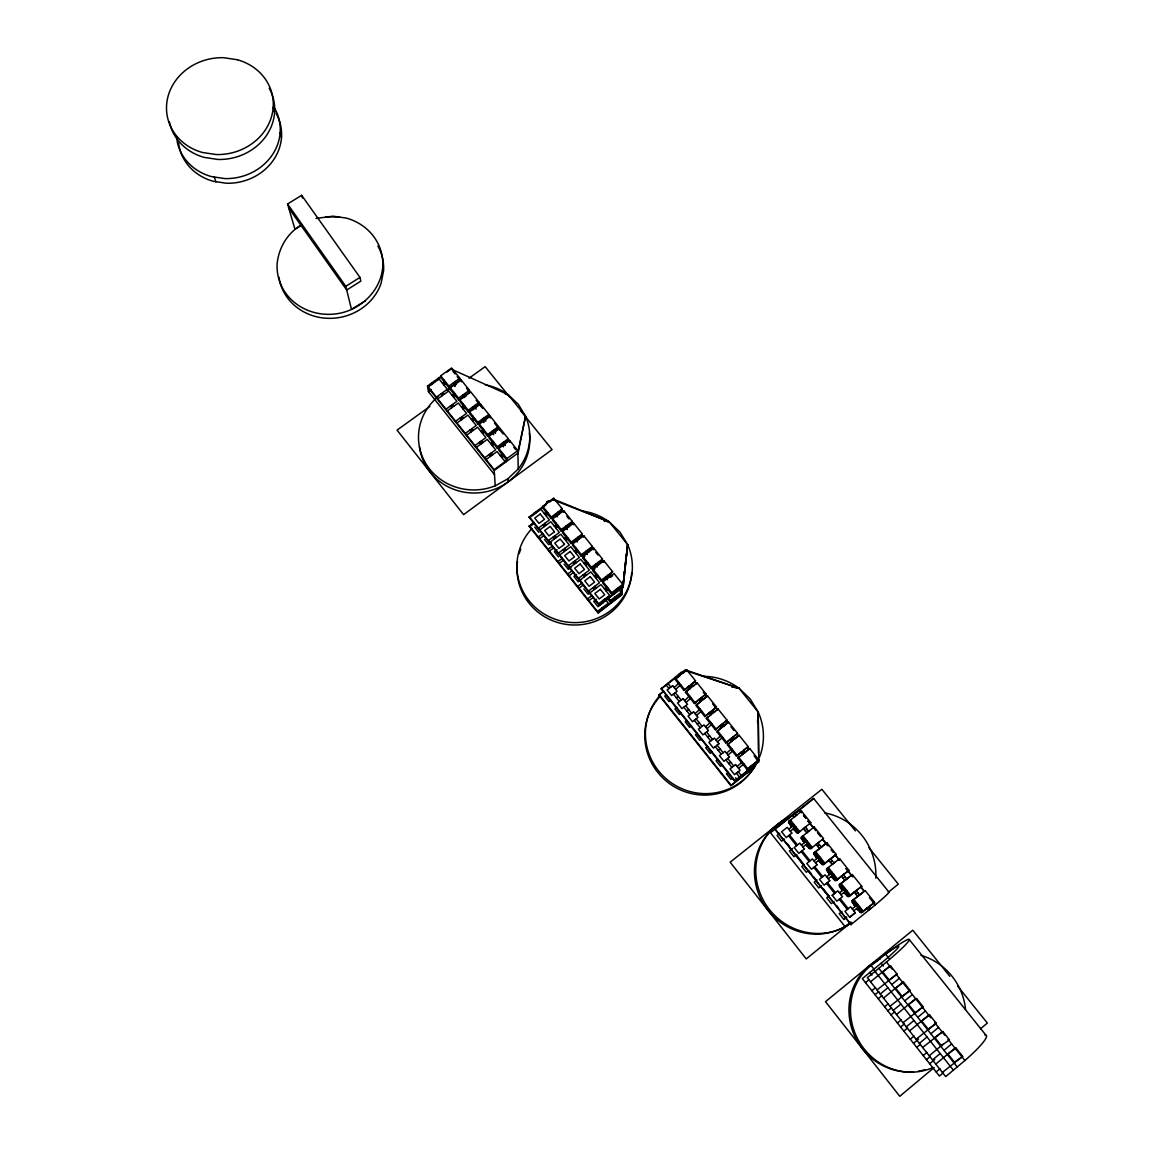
<?xml version="1.0" encoding="UTF-8"?>
<svg xmlns="http://www.w3.org/2000/svg" width="1154" height="1154" viewBox="0 0 1154 1154"><rect width="100%" height="100%" fill="white"/><g stroke="black" fill="none" stroke-linecap="round" stroke-linejoin="round"><path stroke-width="1.5" d="M555.795 515.203L556.502 516.098L556.574 514.554L562.186 510.457L562.272 508.9L553.732 498.239L542.741 506.375L542.712 507.948L551.223 518.593L555.795 515.203L555.867 513.66L557.209 516.978M546.289 510.818L546.246 512.376L544.414 513.746M549.16 501.629L548.453 500.735L546.607 502.091L546.563 503.678L529.167 517.324L599.229 605.331L623.088 587.299L627.675 544.688L620.001 532.124L609.283 521.896L552.968 498.932L549.549 501.471M547.717 512.607L547.674 514.15L545.828 515.521M551.223 518.593L551.28 517.064L542.741 506.375M550.141 501.802L552.968 498.932L553.675 499.826L553.732 498.239M575.745 540.159L577.173 541.947L575.875 538.687L575.745 540.159L571.172 543.577L562.604 532.845L562.69 531.345L573.711 523.151L573.581 524.666L572.269 521.363L563.7 510.674L552.708 518.838L552.636 520.382L561.176 531.071L565.748 527.666L565.849 526.152L567.177 529.441L565.748 527.666M556.271 523.31L556.199 524.825L554.353 526.195M557.699 525.099L557.613 526.613L555.781 527.969M558.334 514.727L558.421 513.184M561.565 508.005L561.479 509.563L563.614 512.232L563.7 510.674M561.176 531.071L561.262 529.556L552.708 518.838M757.558 722.635L758.207 712.061L750.143 698.92L739.007 688.231L685.389 669.883L680.788 673.417L681.235 672.32L681.971 673.244M566.47 528.546L566.571 527.046L568.417 525.676L568.302 527.176M757.615 720.933L758.207 712.061L739.007 688.231L685.159 670.431L661.184 688.88L734.478 781.013L758.885 761.683L758.207 712.061A59.503 58.162 37.5 0 1 759.606 756.952M566.268 535.831L566.167 537.317L564.335 538.687M567.595 526.296L567.696 524.781L569.124 526.57M567.71 537.62L567.595 539.106L565.763 540.476M571.172 543.577L571.288 542.106L562.69 531.345M597.483 565.676L596.027 563.873L595.839 565.287L591.266 568.72L582.64 557.916L582.784 556.488L593.805 548.237L593.632 549.693L592.363 546.448L583.736 535.672L572.73 543.909L572.6 545.366L581.198 556.127L585.785 552.694L585.943 551.251L587.213 554.497L585.785 552.694M576.466 541.053L576.596 539.582L582.15 535.369L582.308 533.884L573.711 523.151M576.308 548.395L576.178 549.838L574.346 551.223M578.442 538.197L578.298 539.683L577.721 537.302L579.164 539.091M577.75 550.198L575.774 553.011M581.198 556.127L581.342 554.699L572.73 543.909M583.736 535.672L583.592 537.158L582.15 535.369M623.088 587.299L627.675 544.688L609.283 521.896A57.743 56.056 5.4 0 0 581.775 510.948M586.492 553.603L588.511 550.775L588.338 552.218L587.79 549.867L589.218 551.67M586.391 561.003L584.386 563.801M587.833 562.806L585.814 565.604M623.348 580.303L621.487 595.19L598.046 612.933L529.224 526.368L533.711 522.286M623.78 576.74L624.429 571.403M624.862 567.84L627.675 544.688A57.743 56.056 5.4 0 1 604.667 614.592A57.743 56.056 5.4 0 1 530.047 601.926A57.743 56.056 5.4 0 1 532.052 528.46M621.487 595.19L623.189 581.27M623.838 576.034L624.473 570.812M624.905 567.335L627.675 544.688M591.266 568.72L591.439 567.321L582.784 556.488M605.937 577.909L607.379 579.712L606.153 576.538L605.937 577.909L601.349 581.356L592.709 570.523L592.882 569.124L603.917 560.844L612.601 571.677L606.658 578.803M596.56 566.181L598.594 563.383L598.407 564.796M446.598 372.309L451.113 369.049L508.149 394.654L518.334 404.347L525.56 416.248L517.901 454.012M596.503 573.653L594.454 576.423M597.945 575.457L595.897 578.226M599.33 564.292L597.873 562.488L597.685 563.902L602.258 560.469L602.46 559.041L593.805 548.237M603.917 560.844L603.701 562.258L602.258 560.469M601.349 581.356L601.566 580L612.601 571.677M598.046 612.933L615.313 599.315L617.376 596.661L616.654 595.767M599.229 605.331L616.799 591.483L618.905 588.742L618.169 587.833L618.645 590.083L623.218 586.621L622.771 584.371L614.043 573.495L603.008 581.804L602.806 583.159L611.49 594.036L616.077 590.574L616.323 589.232L617.044 590.141M607.783 576.524L608.014 575.139L609.456 576.957M606.643 586.347L604.566 589.088M608.086 588.165L606.023 590.891M607.422 598.493L610.091 601.84L610.322 600.556L621.169 592.348L619.034 589.68M611.49 594.036L611.721 592.709L622.771 584.371M610.091 601.84L614.592 598.436L614.837 597.137L615.558 598.032M617.376 596.661L617.116 597.945L621.617 594.541L621.169 592.348M618.645 590.083L618.905 588.742M517.857 452.31L525.56 416.248L508.149 394.654A55.666 53.041 -4.3 0 0 485.315 384.83M214.37 177.024L216 181.971M754.73 764.9L754.485 767.064L730.843 785.643L658.905 695.083L663.622 691.087M661.184 688.88L681.235 672.32M816.671 855.633L817.782 857.855L818.662 857.307L816.816 855.633M698.992 699.944L700.492 701.82L700.997 700.795L699.497 698.92L694.391 703.522L685.462 692.328L690.539 687.712L689.053 685.851L683.976 690.467L675.061 679.317L686.587 669.695L695.53 680.846L690.424 685.476L691.174 686.414L691.65 685.346L689.327 687.842M675.061 679.317L679.677 675.768L679.374 673.748M679.216 682.894L674.152 687.524M685.159 670.431L686.125 670.806L686.587 669.695M680.701 684.755L675.638 689.385M683.976 690.467L695.53 680.846M685.462 692.328L697.016 682.721L705.974 693.915L700.853 698.516L701.358 697.478L702.858 699.353L702.339 700.377M690.424 685.476L690.914 684.409L692.4 686.284M689.645 695.949L684.553 700.565M693.064 686.457L697.016 682.721M691.145 697.824L686.039 702.44M694.391 703.522L705.974 693.915M710.2 713.965L712.609 711.542L712.061 712.523L711.311 711.6L716.475 707.013L707.474 695.775L695.876 705.382L704.849 716.62L709.998 712.047L711.499 713.922L710.951 714.903L709.45 713.028M699.742 700.882L702.108 698.415M700.117 709.061L694.996 713.648M703.493 699.483L707.474 695.775M701.618 710.936L696.482 715.509M704.849 716.62L716.475 707.013M751.643 765.823L752.408 766.775L753.072 765.939L752.321 764.987L747.027 769.458L737.94 758.077L743.19 753.576L741.676 751.687L736.425 756.173L727.366 744.835L732.588 740.32L731.088 738.43L725.866 742.945L716.836 731.636L722.029 727.092L720.514 725.217L715.336 729.761L706.335 718.495L717.976 708.888L727.006 720.168L721.798 724.712L722.563 725.65L723.14 724.712L720.702 727.107M711.311 711.6L711.859 710.604L713.36 712.48M713.965 712.566L717.976 708.888M710.619 722.216L705.455 726.789M712.133 724.106L706.955 728.664M715.336 729.761L727.006 720.168M716.836 731.636L728.506 722.043L737.565 733.353L732.328 737.882L732.949 736.973L734.449 738.863M721.798 724.712L722.375 723.76L723.89 725.65L723.313 726.602L728.506 722.043M721.163 735.43L715.956 739.959M722.678 737.319L717.456 741.849M725.866 742.945L737.565 733.353M727.366 744.835L739.079 735.242L748.167 746.595L744.056 750.201M731.232 740.277L733.699 737.911L733.093 738.834M734.997 738.863L739.079 735.242M731.737 748.672L726.501 753.187M733.252 750.576L728.001 755.077M736.425 756.173L748.167 746.595M737.94 758.077L749.696 748.499L758.813 759.88L754.658 763.458M741.806 753.504L744.301 751.167L744.417 752.985L749.696 748.499M744.417 752.985L745.066 752.119L743.537 750.23M742.354 761.972L737.074 766.458M743.883 763.876L738.589 768.348M730.843 785.643L754.817 766.645M743.162 774.291L754.947 764.467L754.182 763.515M747.027 769.458L758.813 759.88M749.105 770.858L748.456 771.651L747.705 770.728L750.937 769.415L750.187 768.477M750.937 769.415L750.273 770.223L749.537 769.285M754.947 764.467L754.269 765.304L753.504 764.366M758.539 762.102L754.081 755.682M302.045 224.568C287.952 232.358 278.821 247.432 277.176 263.328A52.997 49.045 -9.6 0 0 340.848 313.022C362.818 308.118 381.282 289.265 382.782 266.358A52.997 49.045 -9.6 0 0 346.416 218.106L332.972 216.173L316.037 218.438M437.972 396.803A55.666 53.041 -4.3 0 0 426.634 464.846A55.666 53.041 -4.3 0 0 495.225 485.834L507.904 478.809L518.247 468.913A55.666 53.041 -4.3 0 0 525.56 416.248M888.926 892.1L813.642 798.453L809.084 802.246M799.015 809.877L801.338 812.604L799.015 809.877L813.642 798.453M774.911 829.048L851.075 924.585L774.911 829.048L799.102 809.805M797.948 833.029L799.708 831.645L790.447 820.047L788.716 821.46L801.583 811.19L810.844 822.759L797.948 833.029L794.096 828.197L795.842 826.812L790.317 831.212M794.284 817.046L795.092 816.368M796.952 814.883L796.145 815.561L794.428 813.527M800.761 811.882L801.583 811.19M935.793 1064.103L954.964 1048.077L956.046 1048.106L962.667 1056.415L942.4 1072.427M947.304 1054.482L956.046 1048.106M934.134 1067.551L899.759 1096.3L825.499 1001.672L912.785 930.211L949.843 976.371M980.539 1028.762L987.348 1023.064L957.56 985.978M936.168 1071.936L939.947 1068.763M955.18 1061.723L962.667 1056.415M943.467 1072.643L939.414 1076.033L862.312 978.635L881.137 963.201A29.11 2.322 -38.6 0 0 898.519 947.073A29.11 2.322 -38.6 0 0 887.974 952.382L870.996 965.422L874.343 969.634M984.968 1035.051A44.876 6.448 -38.6 0 1 964.874 1060.526L945.703 1076.595L867.332 977.712L886.445 962.047A44.328 3.577 -38.6 0 0 909.338 939.731A44.328 3.577 -38.6 0 0 887.152 952.944L885.58 954.127L888.941 958.339M922.637 1047.5L942.847 1031.532L949.439 1039.812L940.712 1046.188M934.149 1037.922L942.847 1031.532M923.2 1055.549L926.979 1052.39M929.215 1055.795L943.265 1044.067M926.431 1059.632L930.225 1056.487M932.504 1059.949L940.178 1053.53M944.015 1050.342L951.661 1043.937M929.677 1063.728L934.726 1059.516M910.275 1039.235L914.055 1036.09M916.088 1039.235L936.269 1023.266L929.691 1015.015L928.681 1015.087L909.54 1030.969M927.585 1029.671L936.269 1023.266M913.506 1043.303L918.541 1039.119M919.363 1043.36L927.037 1036.984M930.86 1033.796L938.519 1027.421M916.738 1047.385L920.517 1044.24M897.408 1022.978L901.187 1019.862M903.005 1022.732L923.142 1006.793L916.608 998.585L915.627 998.686L896.499 1014.51M914.502 1013.212L923.142 1006.793M900.625 1027.046L904.404 1023.915M906.279 1026.844L913.939 1020.497M917.762 1017.323L925.421 1010.976M903.842 1031.099L907.621 1027.969M921.036 1021.434L929.691 1015.015M884.599 1006.793L888.378 1003.691M889.994 1006.302L910.073 990.392L903.568 982.213L902.616 982.357L883.502 998.109M901.476 996.825L910.073 990.392M887.801 1010.832L891.58 1007.716M893.239 1010.399L900.899 1004.067M904.722 1000.907L912.367 994.604M891.003 1014.885L894.783 1011.755M907.982 1005.004L916.608 998.585M871.847 990.68L875.612 987.579M877.026 989.93L897.062 974.048L890.585 965.912L889.676 966.1L870.563 981.78M888.508 980.496L897.062 974.048M875.02 994.705L878.8 991.603M880.257 994.027L887.916 987.723M891.739 984.578L899.384 978.289M878.223 998.729L881.988 995.628M894.985 988.646L903.568 982.213M865.486 982.645L869.25 979.558M882.031 972.36L890.585 965.912M852.186 908.804L857.927 904.548L856.052 906.078L853.974 904.303L855.056 906.481L852.013 901.851L856.052 906.078M853.758 910.766L859.499 906.525L857.624 908.039L858.691 910.217L856.614 908.458L860.668 912.684L857.624 908.039M843.848 919.435L846.603 917.199L843.848 919.435L839.232 913.636L841.987 911.4M849.69 917.257L855.33 912.742L850.599 906.799L844.973 911.357L849.69 917.257L855.302 912.699M859.283 908.342L858.562 907.289L857.552 907.693L861.49 912.612L874.617 902.385L865.168 890.571L852.07 900.812L865.168 890.571M861.49 912.612L874.617 902.385M850.801 922.089L845.103 926.676L770.497 832.784L797.702 811.233L792.654 815.344M888.594 892.028L898.302 884.137L868.904 847.656M850.974 924.628L875.266 904.924A30.826 1.702 -38.5 0 0 888.277 892.129M807.901 803.198L797.515 811.55M832.207 895.302L837.818 890.773L842.507 896.658L836.895 901.187L832.207 895.302L834.544 893.412L826.48 883.3M839.405 892.778L845.103 888.493L843.228 889.994L841.179 888.277L842.261 890.455L839.218 885.825L843.228 889.994M840.963 894.725L846.661 890.455L844.786 891.97L845.882 894.148L843.834 892.417L847.829 896.615L844.786 891.97M834.053 901.433L831.298 903.654L826.697 897.87L829.452 895.648M861.764 886.315L848.666 896.557L861.764 886.315L852.344 874.573L839.29 884.815L852.344 874.573M855.893 894.22L857.754 892.706M826.668 876.809L832.322 872.482L831.399 873.001L832.957 874.948L833.88 874.443L832.005 875.944L833.101 878.151L831.082 876.449L835.063 880.603L832.005 875.944M828.226 878.757L832.957 874.948M821.547 885.724L818.792 887.945L814.219 882.175L816.974 879.968M848.955 870.332L835.914 880.589L848.955 870.332L839.578 858.634L838.641 859.182M843.112 878.252L844.988 876.737M815.546 862.846L821.143 858.504L819.282 860.004L820.393 862.226L818.388 860.552L822.326 864.663L819.282 860.004M821.172 860.754L820.22 859.254L819.326 859.802L823.206 864.663L836.203 854.407L826.855 842.752L813.902 853.008L817.782 857.855M823.206 864.663L836.203 854.407M830.404 862.341L832.265 860.841M830.101 871.934L831.385 873.246L830.462 873.751L826.567 868.875L839.578 858.634M802.91 846.993L808.464 842.622L806.689 843.978L808.276 845.493M796.693 854.494L793.952 856.701L789.408 850.988L792.61 848.421M813.339 827.591L814.205 826.942L823.494 838.554L810.555 848.81L811.406 848.219L802.117 836.578M817.739 846.502L819.6 845.002M813.902 853.008L826.855 842.752M813.988 860.898L818.705 857.119L820.263 859.052M817.724 858.057L813.786 853.96L816.844 858.605L815.734 856.383L817.724 858.057L819.6 856.556M796.303 812.531L790.908 816.441A61.595 59.272 54.5 0 0 764.121 901.678A61.595 59.272 54.5 0 0 851.695 922.724M784.345 838.972L781.59 841.165L777.075 835.482L779.815 833.289M805.117 830.721L806.992 829.236M814.205 826.942L801.294 837.198L803.054 835.842L812.344 847.469L811.478 848.06M801.352 845.06L806.92 840.689L805.146 842.031L804.179 840.53M788.773 829.293L794.298 824.879L792.567 826.278L791.442 824.418M722.332 764.886L720.514 766.299L716.071 760.717L717.889 759.303M728.823 763.674L730.684 762.217M728.261 772.343L726.443 773.771L730.9 779.368L732.732 777.94M711.975 751.86L710.157 753.288L705.729 747.72L707.546 746.292M718.264 750.417L720.125 748.96M697.247 733.338L695.429 734.752L699.843 740.305L701.661 738.892M707.748 737.204L709.609 735.747M687.034 720.5L685.274 721.856L689.587 727.366L691.376 725.967M697.247 724.034L699.108 722.592M706.335 718.495L708.643 716.706M803.516 828.586L804.338 827.937M805.377 827.101L806.213 826.452M809.993 823.422L810.844 822.759M676.734 707.561L674.917 708.96L679.302 714.47L681.12 713.071M686.832 710.936L688.693 709.508M697.03 704.503L699.338 702.714M682.678 673.46L684.971 671.686M658.905 695.083L663.06 691.881M666.536 694.737L664.718 696.136L669.089 701.632L670.907 700.233M676.388 697.824L678.249 696.396M587.487 598.912L592.002 595.507M588.901 600.686L593.416 597.282M596.459 599.272L593.747 601.321L598.003 606.672L603.427 602.576M598.594 603.773L609.644 595.435L600.96 584.559L588.078 594.195L583.823 588.857M617.909 589.175L622.496 585.727M597.426 611.418L608.273 603.21L605.042 598.897M616.409 597.065L620.91 593.661M577.577 586.448L582.092 583.058M578.991 588.223L583.506 584.833M588.482 591.05L599.517 582.741L590.862 571.908L579.827 580.188M593.791 588.497L595.637 587.112M610.365 577.462L612.659 575.731M806.848 832.77L807.699 832.135M809.56 830.635L808.709 831.284L805.319 827.144M568.345 565.763L579.351 557.512L570.768 546.736L559.748 554.973M587.617 551.323L592.19 547.89M573.639 563.224L575.485 561.839M569.773 567.566L580.794 559.301L589.42 570.105L578.385 578.385M582.64 557.916L584.919 556.214M570.999 567.306L568.302 569.34L564.075 564.032M567.696 574.028L572.211 570.639M569.11 575.803L573.625 572.413M576.639 574.389L573.927 576.423L578.168 581.746L580.88 579.712M591.439 567.321L602.46 559.041M583.708 575.846L585.554 574.447M592.709 570.523L594.988 568.807M557.05 549.708L554.367 551.699L558.478 556.978M571.288 542.106L582.308 533.884M558.32 553.17L569.326 544.948L560.772 534.215L549.751 542.423M563.628 550.646L565.46 549.261M557.858 561.637L562.359 558.276M559.257 563.412L563.772 560.036M581.342 554.699L592.363 546.448M539.668 538.759L544.169 535.413M561.262 529.556L572.269 521.363M548.338 540.635L559.344 532.441L550.804 521.738L539.798 529.917M568.734 525.445L572.153 522.892M553.631 538.11L555.478 536.74M551.352 542.64L548.655 544.645L544.457 539.38M548.049 549.304L552.55 545.943M549.448 551.064L553.949 547.703M529.224 526.368L531.965 524.334M529.917 526.498L534.417 523.166M551.28 517.064L562.272 508.9M538.384 528.128L549.376 519.964L540.865 509.303L529.874 517.439M543.678 525.618L545.51 524.248M538.269 536.999L542.769 533.653M529.167 517.324L538.961 510.082M541.76 508.005L545.943 504.904M486.079 459.537L497.028 451.531L505.106 461.658M500.36 455.715L502.192 454.373L502.105 452.671M501.759 457.46L503.591 456.118L503.505 454.416M506.938 460.316L506.866 458.628L517.814 450.608L509.693 440.482L498.759 448.473L498.845 450.204L506.938 460.316L494.157 469.678L495.225 485.834M517.872 453.176L494.215 470.5L427.672 386.951L432.909 383.186M487.724 436.284L487.608 434.524L498.542 426.562L490.19 416.147L479.271 424.095L479.415 425.884L487.724 436.284L498.629 428.336L498.542 426.562M474.972 445.574L485.906 437.611L477.583 427.211L466.663 435.145M508.366 440.482L497.461 448.459L489.123 438.015L488.993 436.27L499.927 428.293L508.308 438.736L509.765 442.227L509.693 440.482M480.208 443.136L482.04 441.794M476.357 447.319L487.291 439.357L495.629 449.786L484.694 457.792M490.767 443.699L492.585 442.357L492.469 440.626M492.152 445.444L493.984 444.102L493.869 442.371M497.461 448.459L497.36 446.728L508.308 438.736M489.945 455.325L491.777 453.984M472.751 421.152L474.582 419.825L474.409 418.022M478.03 424.153L477.871 422.364L488.806 414.416L480.497 404.044L469.563 411.964L469.75 413.781L478.03 424.153L488.935 416.233L488.806 414.416M465.278 433.414L476.213 425.48L467.918 415.108L456.998 423.013M470.515 430.976L472.347 429.649M481.045 431.538L482.877 430.211L482.733 428.437M482.43 433.269L484.262 431.942L484.132 430.182M461.715 407.348L463.547 406.02L463.345 404.188M463.1 409.064L464.918 407.751L464.73 405.919M468.365 412.05L468.178 410.233L479.112 402.328L470.818 391.985L459.898 399.875L460.114 401.722L468.365 412.05L479.256 404.16L479.112 402.328M455.614 421.297L466.548 413.377L458.282 403.034L447.363 410.925M460.864 418.859L462.682 417.532M471.366 419.421L473.198 418.094L473.025 416.291M437.77 398.88L448.675 391.018L456.912 401.318L445.992 409.208M429.879 406.453L397.048 430.125L463.591 514.641L552.059 449.613L520.656 410.665M469.058 378.209L485.142 366.626L509.534 396.875M452.108 395.303L453.926 393.99L453.71 392.115M453.479 397.019L455.296 395.707L455.08 393.846M458.729 400.005L458.527 398.144L469.447 390.268L461.182 379.954L450.262 387.816L450.507 389.706L458.729 400.005L469.62 392.144L469.447 390.268M451.228 406.785L453.06 405.458M440.929 377.719L440.669 375.815L451.575 367.967L459.811 378.238L460.013 380.156L449.137 387.989L440.251 376.868L427.528 386.013L428.422 391.61L494.489 474.626M436.847 380.358L439.472 378.469M428.206 386.864L439.111 379.031M428.422 391.61L431.336 389.504M442.516 383.301L444.348 381.988L444.088 380.099M443.886 385.018L445.718 383.705L445.458 381.815M449.137 387.989L448.892 386.1L459.811 378.238M436.4 397.164L447.305 389.302L438.419 378.18M441.636 394.74L443.453 393.427M454.344 385.58L456.176 384.268L455.267 381.512M827.014 844.843L822.528 839.246L823.494 838.554M817.984 842.867L818.864 842.261M816.989 843.762L816.123 844.353L819.412 848.594M822.225 846.473L821.331 847.065L817.926 842.91M819.47 848.551L820.35 847.959M814.839 852.258L815.705 851.681L825.038 863.38L824.144 863.913M365.385 300.833L351.465 309.286L345.796 286.307L359.976 277.407L301.656 195.314L287.562 203.998L294.934 229.199L302.247 224.943M830.635 858.691L831.558 858.143M829.683 859.643L828.774 860.192L832.092 864.447L833.073 863.87M834.933 862.355L834.01 862.904L830.577 858.735M827.505 868.125L828.413 867.606L837.79 879.334L836.852 879.824M826.567 868.875L827.476 868.356L836.852 880.084M843.343 874.588L844.31 874.083M842.434 875.583L841.482 876.088L844.815 880.358M847.7 878.324L846.733 878.814L843.3 874.631M844.872 880.314L845.839 879.824M840.227 884.065L841.179 883.575L850.585 895.36L849.604 895.807M857.119 890.08L856.109 890.542L859.456 894.826M854.249 892.056L855.244 891.595M859.514 894.783L860.523 894.336M858.648 895.85L857.638 896.297L854.191 892.1M852.994 900.062L853.989 899.63L863.437 911.458L862.413 911.848M867.058 908.083L868.096 907.679M948.372 1039.812L949.439 1039.812M326.106 216.692L339.68 217.082M505.409 394.307L508.149 394.654M739.007 688.231L731.939 686.818L739.007 688.231A59.503 58.162 37.5 0 0 702.195 676.331M609.283 521.896L604.133 520.728L609.283 521.896L552.939 499.725M821.172 861.475L819.326 859.802M833.88 877.401L832.02 875.698L832.943 875.194L833.664 876.261M795.669 829.712L794.096 828.197M846.401 893.254L844.757 891.667L845.723 891.205L846.445 892.258M859.211 909.294L857.552 907.693M792.495 824.692L793.361 825.615M805.103 840.487L805.982 841.425M843.257 888.277L844.165 889.244L843.199 889.705L842.103 887.873M856.08 904.332L856.989 905.313L855.979 905.731L855.042 904.231M855.388 830.88L821.864 789.293L730.165 862.197L806.242 958.916L851.147 922.45A61.22 58.926 54.7 0 1 763.183 903.265A61.22 58.926 54.7 0 1 789.379 817.753M909.338 939.659L986.454 1035.859M452.873 371.242L455.022 373.925M457.172 376.608L459.321 379.291L459.119 377.387M466.533 388.278L469.62 392.144M476.155 400.294L482.718 408.473M488.935 416.233L490.32 417.964L490.19 416.147M494.475 423.143L503.158 433.976M513.804 447.276L515.838 449.786M566.816 516.227L568.951 518.896M595.781 552.377L597.945 555.074M803.573 815.402L805.824 818.2L803.501 815.474M808.06 820.999L815.892 830.793M817.45 832.741L820.537 836.592M822.6 839.16L828.024 845.94M831.125 849.806L833.202 852.388M834.948 854.566L839.42 860.163M846.142 868.558L852.864 876.953M864.144 891.032L860.711 886.748L863.971 890.989M869.38 897.567L875.266 904.924L872.929 902.168M807.973 821.071L813.57 828.053M834.847 854.624L839.333 860.22M846.041 868.616L851.652 875.612M695.025 681.927L696.526 683.788M703.219 692.155L706.955 696.814M712.552 703.81L717.413 709.883M726.414 721.12L727.914 723.01M730.929 726.76L733.93 730.525M736.944 734.276L738.459 736.165M747.518 747.489L749.033 749.379M476.112 409.165L474.568 405.617M485.084 420.388L484.262 417.719M504.529 444.665L503.75 442.069M557.699 512.289L559.127 514.078M473.602 409.627L472.736 406.944M483.266 421.715L482.43 419.046M493.667 434.712L492.152 431.207M502.697 446.007L501.918 443.396M546.607 502.091L547.328 502.985M595.839 565.287L597.282 567.076M616.077 590.574L616.799 591.483M868.875 906.611L870.578 908.746M792.567 815.012L794.226 817.09M803.458 828.63L806.79 832.813M867 908.126L868.717 910.261M440.669 375.815L448.892 386.1M450.262 387.816L458.527 398.144M459.898 399.875L468.178 410.233M469.563 411.964L477.871 422.364M479.271 424.095L487.608 434.524M488.993 436.27L497.36 446.728M498.759 448.473L506.866 458.628M678.927 674.845L679.677 675.768M688.577 686.904L690.063 688.765M719.952 726.169L721.452 728.044M730.482 739.339L731.982 741.229M741.041 752.552L742.556 754.442M592.882 569.124L601.566 580M603.008 581.804L611.721 592.709M443.439 382.652L444.795 384.354M453.017 394.654L454.387 396.37M462.639 406.684L464.009 408.401M472.289 418.758L473.659 420.489M481.968 430.875L483.353 432.606M491.676 443.035L493.061 444.766M501.283 455.051L502.668 456.796M614.592 598.436L615.313 599.315M545.337 513.054L546.751 514.843M555.276 525.503L556.704 527.291M565.258 537.995L566.686 539.783M575.269 550.53L576.697 552.333M585.309 563.109L586.737 564.912M595.377 575.731L596.82 577.534M605.489 588.381L606.946 590.199M793.49 825.528L795.034 827.461M806.083 841.295L807.627 843.228M844.137 888.955L845.694 890.902M856.917 904.967L858.489 906.929M789.509 820.797L798.77 832.395M814.767 852.431L824.1 864.13M840.242 884.339L849.647 896.124M853.051 900.38L862.5 912.223M675.494 678.235L684.423 689.414M685.923 691.289L694.881 702.497M696.381 704.373L705.368 715.639M706.868 717.514L715.884 728.823M717.399 730.698L726.443 742.051M727.958 743.941L737.045 755.322M738.56 757.212L747.677 768.636M607.639 597.209L610.322 600.556M433.89 381.44L434.568 382.291M442.775 392.562L444.146 394.279M452.368 404.592L453.738 406.323M462.004 416.666L463.374 418.397M471.654 428.783L473.039 430.514M481.348 440.929L482.747 442.66M491.07 453.118L492.469 454.864M535.586 511.799L536.293 512.693M544.803 523.353L546.231 525.142M554.757 535.845L556.185 537.634M564.753 548.366L566.181 550.169M574.779 560.945L576.207 562.734M584.833 573.552L586.275 575.356M594.916 586.203L596.373 588.021M432.058 382.739L432.75 383.604M440.943 393.889L442.314 395.606M450.536 405.919L451.921 407.636M460.172 417.993L461.542 419.724M469.837 430.11L471.207 431.841M479.516 442.256L480.915 444.001M489.238 454.46L490.638 456.205M533.754 513.169L534.461 514.049M542.957 524.724L544.385 526.512M552.925 537.216L554.338 539.005M562.907 549.751L564.335 551.54M572.932 562.315L574.36 564.118M582.986 574.937L584.429 576.74M593.069 587.602L594.512 589.405M603.196 600.296L603.917 601.205M789.495 834.962L797.457 844.959M802.088 850.758L810.079 860.797M814.724 866.625L822.744 876.694M827.418 882.55L835.482 892.662M840.17 898.548L848.248 908.688M667.863 683.37L670.82 687.092M675.278 692.674L681.221 700.132M685.678 705.729L691.693 713.287M696.136 718.841L702.108 726.342M706.609 731.982L712.609 739.512M717.11 745.181L723.14 752.74M727.669 758.423L733.713 766.011M738.257 771.709L741.286 775.517M788.557 835.712L796.52 845.694M801.15 851.508L809.142 861.548M813.786 867.375L821.821 877.444M839.232 899.298L847.324 909.453M603.758 606.615L604.48 607.509M666.002 684.798L668.974 688.52M673.417 694.102L679.36 701.56M683.817 707.171L689.832 714.715M694.275 720.284L700.247 727.785M704.748 733.425L710.749 740.969M715.249 746.638L721.279 754.197M725.808 759.88L731.852 767.468M736.396 773.166L739.425 776.974M886.445 962.047L892.042 969.071M896.139 974.221L905.876 986.439M906.611 987.362L930.874 1017.828M934.625 1022.545L944.708 1035.196M948.069 1039.422L964.874 1060.526M427.528 386.013L494.157 469.678M529.167 516.559L599.33 604.682M601.941 607.999L602.662 608.894M735.545 777.753L737.536 780.248M787.23 843.545L789.466 846.344M796.246 854.854L804.078 864.707L801.785 866.553L806.343 872.28L808.637 870.448L811.594 874.155M813.556 876.622L816.513 880.329M823.076 888.566L828.99 896.023M836.563 905.544L838.554 908.025M534.706 527.118L538.875 532.369M881.137 963.201L883.373 966.013M661.386 688.347L735.704 781.691M529.21 525.618L598.133 612.312M882.925 972.187L889.417 980.352M895.908 988.516L902.414 996.71M908.948 1004.918L915.483 1013.14M922.032 1021.391L928.595 1029.642M935.173 1037.922L941.765 1046.216M948.372 1054.525L954.993 1062.848M878.814 968.307L957.214 1066.945M659.093 694.578L731.146 785.268M873.621 969.36L875.727 972.029M874.992 971.437L953.377 1070.162M869.842 972.447L871.962 975.13M830.462 873.751L829.351 871.905M807.54 843.372L808.492 844.872M794.904 827.548L795.625 828.615M287.562 203.998L345.796 286.307M288.745 208.052L346.705 290L360.827 281.143L359.976 277.407M273.181 107.322L274.594 112.457M280.148 132.465L281.504 137.34M301.656 195.314L302.406 198.041M453.435 382.825L455.037 386.431L454.82 384.542M463.071 394.87L463.951 397.582L465.783 396.269L464.903 393.543M461.182 379.954L461.384 381.859M480.497 404.044L480.641 405.891M483.814 420.792L483.959 422.58M485.646 419.45L485.776 421.253M493.984 429.879L495.484 433.37L495.383 431.61M176.966 137.153L177.24 141.783A52.132 47.112 -11.1 0 0 211.297 176.562L224.684 178.581A52.132 47.112 -11.1 0 0 271.464 156.122A52.132 47.112 -11.1 0 0 274.868 108.707M499.927 428.293L500.028 430.067M503.317 445.141L503.404 446.872M505.149 443.814L505.221 445.545M506.015 460.98L506.058 461.831M507.904 478.809L508.034 481.968M517.814 450.608L518.247 468.913M758.207 712.061L758.481 753.173M933.096 1067.508A60.239 56.892 61.3 0 1 857.581 1038.744A60.239 56.892 61.3 0 1 877.732 960.705M920.979 955.382A60.239 56.892 61.3 0 1 965.552 1009.447M924.917 1069.686A59.936 56.633 61.4 0 1 918.425 1071.215M913.478 1071.835A59.936 56.633 61.4 0 1 851.45 1027.392A59.936 56.633 61.4 0 1 880.415 958.786M824.749 812.878A61.595 59.272 54.5 0 1 875.799 878.223M631.685 572.846A57.411 55.753 5.4 0 1 568.908 624.718A57.411 55.753 5.4 0 1 517.497 561.565M519.185 553.646A57.411 55.753 5.4 0 1 520.771 549.044M529.325 432.981A55.349 52.767 -4.3 0 1 481.29 492.57A55.349 52.767 -4.3 0 1 419.508 446.757M278.936 277.162A52.695 48.8 -9.6 0 0 326.394 318.244A52.695 48.8 -9.6 0 0 381.137 283.22L383.604 270.584A52.695 48.8 -9.6 0 0 377.877 246.018M276.239 113.683A51.843 46.896 -11.1 0 1 272.863 160.868A51.843 46.896 -11.1 0 1 226.343 183.241L213.028 181.221A51.843 46.896 -11.1 0 1 178.581 143.154M269.214 88.238A53.286 48.006 -11 0 1 265.694 136.561A53.286 48.006 -11 0 1 217.861 159.454L204.186 157.391A53.286 48.006 -11 0 1 169.407 121.935M756.808 763.126A59.503 58.162 37.5 0 1 671.051 782.614A59.503 58.162 37.5 0 1 660.218 695.17M756.259 763.227A59.157 57.83 37.7 0 1 670.229 784.129A59.157 57.83 37.7 0 1 660.622 695.934M788.571 822.355L791.63 827.014L790.49 824.764L792.423 826.365L788.571 822.355M795.149 830.418L793.173 828.947L797.039 832.972L793.966 828.298L795.149 830.418M801.15 838.121L804.208 842.781L803.083 840.545L805.045 842.175L801.15 838.121M807.771 846.228L805.752 844.714L809.661 848.781L806.603 844.122L807.771 846.228M826.48 869.856L829.524 874.501L828.428 872.294L830.447 873.996L826.639 869.856M829.755 880.675L824.144 885.19L819.484 879.334L825.081 874.819L829.755 880.675M817.061 864.75L811.45 869.25L806.805 863.408L812.416 858.922L817.061 864.75M804.425 848.897L798.813 853.383L794.183 847.57L799.78 843.084L804.425 848.897M791.832 833.116L786.235 837.573L781.619 831.774L787.216 827.331L791.832 833.116M729.516 756.966L723.962 761.323L719.432 755.639L724.986 751.297L729.516 756.966M735.56 764.554L730.006 768.925L734.535 774.622L740.103 770.252L735.56 764.554M718.971 743.739L713.403 748.081L708.902 742.411L714.456 738.084L718.971 743.739M708.455 730.54L702.887 734.867L698.401 729.227L703.954 724.9L708.455 730.54M693.554 711.845L688.058 716.1L692.443 721.712L697.997 717.399L693.554 711.845M683.053 698.704L677.513 702.988L681.971 708.599L687.524 704.301L683.053 698.704M672.667 685.664L667.127 689.933L671.57 695.53L677.109 691.246L672.667 685.664M600.368 589.348L594.844 593.517L599.186 598.955L604.71 594.786L600.368 589.348M590.271 576.683L584.746 580.837L589.074 586.261L594.584 582.106L590.271 576.683M580.188 564.061L574.678 568.201L578.991 573.61L584.501 569.47L580.188 564.061M564.465 544.313L558.954 548.424L554.771 543.072L560.224 539.005L564.465 544.313M570.163 551.482L564.652 555.608L568.951 560.988L574.461 556.877L570.163 551.482M554.454 531.806L548.958 535.903L544.688 530.537L550.184 526.455L554.454 531.806M540.245 514.006L534.749 518.074L539.005 523.411L544.5 519.329L540.245 514.006M448.906 389.504L446.598 389.821L448.906 389.504M237.248 59.719L223.674 57.7A53.574 48.237 -10.9 0 0 167.59 98.22A53.574 48.237 -10.9 0 0 202.354 152.458L216.101 154.535A53.574 48.237 -10.9 0 0 272.214 113.929A53.574 48.237 -10.9 0 0 237.248 59.719"/></g></svg>
